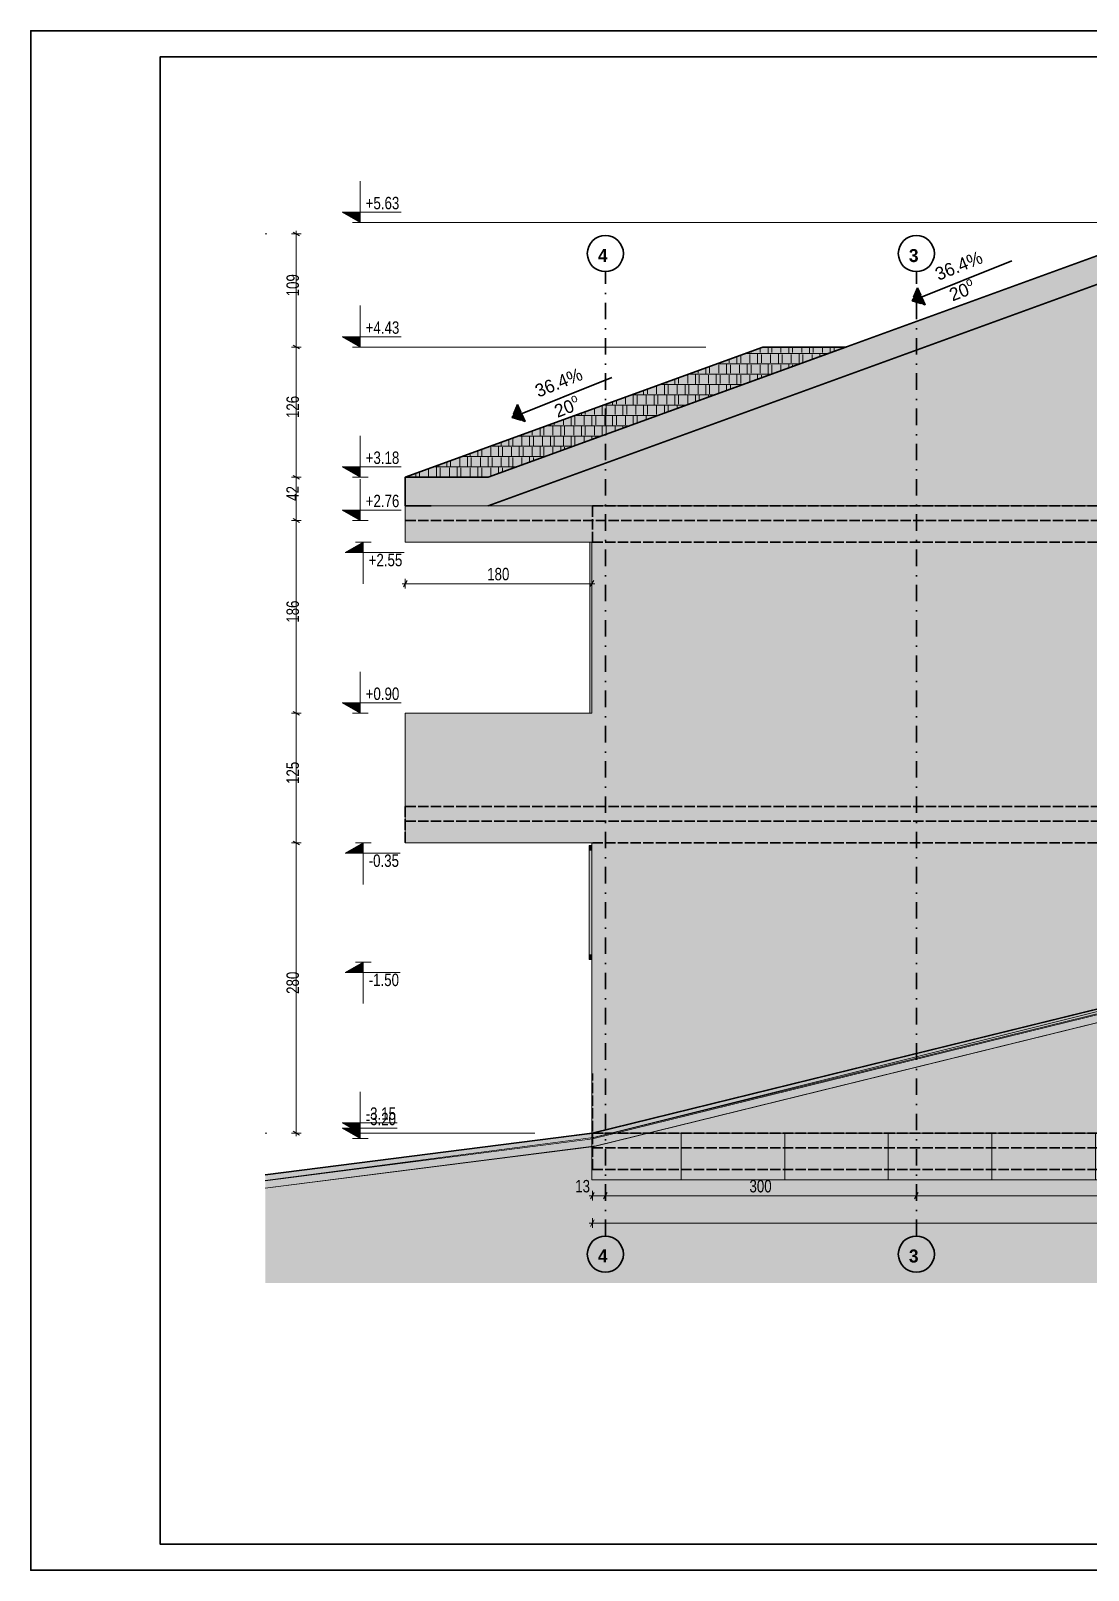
# Model space of a CAD drawing. Header units: millimetres. Extents: x -440 to 2671, y 0 to 297.
# Drawn here: x 1332.7 to 1536.8, y 0 to 297 of the extents above; entities that cross this region are included whole.
import ezdxf

# ---------------------------------------------------------------- set-up
doc = ezdxf.new("R2010")
doc.units = ezdxf.units.MM
doc.header["$MEASUREMENT"] = 0
doc.linetypes.add('- Осеви линии', pattern=[6.702778, 3.175, -1.763889, 0, -1.763889])
doc.linetypes.add('- Скирити линии', pattern=[2.45, 2, -0.45])
for name, color, linetype, lineweight, true_color in [('1', 7, 'Continuous', 13, 0x2b2b2b), ('142', 7, 'Continuous', 35, 0x2a2a2a), ('162', 7, 'Continuous', 15, 0xaaaaaa), ('181', 7, 'Continuous', 0, 0xf2eee3), ('46', 7, 'Continuous', 35, 0x4e4e4e), ('61', 7, 'Continuous', 20, 0x6a6a6a), ('65', 7, 'Continuous', 20, 0x4e4e4e), ('85', 7, 'Continuous', 20, 0x404040), ('87', 7, 'Continuous', 20, 0x6a6a6a), ('88', 7, 'Continuous', 20, 0x5e5e5e), ('89', 7, 'Continuous', 20, 0x111111)]:
    doc.layers.add(name, color=color, linetype=linetype, lineweight=lineweight, true_color=true_color)
doc.layers.add('164', color=255, linetype='Continuous', lineweight=15)
doc.layers.add('41', color=7, linetype='Continuous', lineweight=35)
doc.layers.add('RGB colored ARCHICAD elements', color=7, linetype='Continuous')
doc.styles.add('GENERATED_STYLE_4', font='GOTHIC.TTF')
doc.styles.add('GENERATED_STYLE_5', font='GOTHICB.TTF')
doc.styles.add('GENERATED_STYLE_6', font='GOTHIC.TTF')

# ---------------------------------------------------------------- blocks, each defined once
blk = doc.blocks.new('*X26')
at = {"layer": '1', "color": 250, "linetype": 'Continuous', "lineweight": 13, "true_color": 0x2a2a2a}
for p, q in [((144.28, 234.74), (137.91, 234.74)), ((138.28, 234.74), (138.28, 234.88)), ((139.02, 234.92), (139.02, 235.15)), ((140.28, 232.75), (140.28, 234.74)), ((140.78, 234.92), (140.78, 235.79)), ((142.28, 234.74), (142.28, 235.97)), ((143.02, 234.92), (143.02, 235.97)), ((152.28, 234.74), (144.28, 234.74)), ((144.28, 234.74), (144.28, 232.75)), ((144.78, 234.92), (144.78, 235.97)), ((146.28, 234.74), (146.28, 235.97)), ((147.02, 234.92), (147.02, 235.97)), ((148.28, 232.75), (148.28, 234.74)), ((148.78, 234.92), (148.78, 235.97)), ((150.28, 234.74), (150.28, 235.97)), ((151.02, 234.92), (151.02, 235.97)), ((153.91, 234.74), (152.28, 234.74)), ((152.28, 234.74), (152.28, 234.15)), ((152.78, 234.92), (152.78, 235.97)), ((154.28, 234.88), (154.28, 235.97)), ((155.02, 235.15), (155.02, 235.97)), ((156.78, 235.79), (156.78, 235.97)), ((130.28, 230.76), (130.28, 231.97)), ((131.02, 230.93), (131.02, 232.24)), ((132.44, 232.75), (136.28, 232.75)), ((132.78, 230.93), (132.78, 232.58)), ((133.02, 232.92), (133.02, 232.97)), ((134.28, 230.76), (134.28, 232.75)), ((134.78, 232.92), (134.78, 233.61)), ((135.02, 230.93), (135.02, 232.58)), ((136.28, 234.15), (136.28, 232.75)), ((136.28, 232.75), (144.28, 232.75)), ((136.78, 230.93), (136.78, 232.58)), ((137.02, 232.92), (137.02, 234.42)), ((138.28, 230.76), (138.28, 232.75)), ((138.78, 232.92), (138.78, 234.57)), ((139.02, 230.93), (139.02, 232.58)), ((140.78, 230.93), (140.78, 232.58)), ((141.02, 232.92), (141.02, 234.57)), ((142.28, 230.76), (142.28, 232.75)), ((142.78, 232.92), (142.78, 234.57)), ((143.02, 230.93), (143.02, 232.58)), ((144.28, 232.75), (148.44, 232.75)), ((144.78, 231.42), (144.78, 232.58)), ((145.02, 232.92), (145.02, 234.57)), ((146.28, 231.97), (146.28, 232.75)), ((146.78, 232.92), (146.78, 234.57)), ((147.02, 232.24), (147.02, 232.58)), ((149.02, 232.97), (149.02, 234.57)), ((150.78, 233.61), (150.78, 234.57)), ((153.02, 234.42), (153.02, 234.57)), ((121.5, 228.77), (128.28, 228.77)), ((122.28, 226.78), (122.28, 228.77)), ((122.78, 228.94), (122.78, 229.24)), ((124.28, 228.77), (124.28, 229.78)), ((125.02, 228.94), (125.02, 230.05)), ((126.28, 226.78), (126.28, 228.77)), ((126.78, 228.94), (126.78, 230.59)), ((128.28, 230.76), (126.97, 230.76)), ((136.28, 230.76), (128.28, 230.76)), ((128.28, 230.76), (128.28, 228.77)), ((128.28, 228.77), (136.28, 228.77)), ((128.78, 230.93), (128.78, 231.42)), ((129.02, 228.94), (129.02, 230.59)), ((130.28, 226.78), (130.28, 228.77)), ((130.78, 228.94), (130.78, 230.59)), ((132.28, 228.77), (132.28, 230.76)), ((133.02, 228.94), (133.02, 230.59)), ((134.28, 227.6), (134.28, 228.77)), ((134.78, 228.94), (134.78, 230.59)), ((142.97, 230.76), (136.28, 230.76)), ((136.28, 230.76), (136.28, 228.77)), ((136.28, 228.77), (137.5, 228.77)), ((137.02, 228.94), (137.02, 230.59)), ((138.78, 229.24), (138.78, 230.59)), ((140.28, 229.78), (140.28, 230.76)), ((141.02, 230.05), (141.02, 230.59)), ((114.78, 224.96), (114.78, 226.33)), ((120.28, 226.78), (116.04, 226.78)), ((116.28, 224.79), (116.28, 226.78)), ((116.78, 226.95), (116.78, 227.05)), ((117.02, 224.96), (117.02, 226.61)), ((118.28, 226.78), (118.28, 227.6)), ((118.78, 224.96), (118.78, 226.61)), ((119.02, 226.95), (119.02, 227.87)), ((128.28, 226.78), (120.28, 226.78)), ((120.28, 226.78), (120.28, 224.79)), ((120.78, 226.95), (120.78, 228.51)), ((121.02, 224.96), (121.02, 226.61)), ((122.78, 224.96), (122.78, 226.61)), ((123.02, 226.95), (123.02, 228.6)), ((124.28, 224.79), (124.28, 226.78)), ((124.78, 226.95), (124.78, 228.6)), ((125.02, 224.96), (125.02, 226.61)), ((126.78, 224.96), (126.78, 226.61)), ((127.02, 226.95), (127.02, 228.6)), ((132.04, 226.78), (128.28, 226.78)), ((128.28, 226.78), (128.28, 225.42)), ((128.78, 226.95), (128.78, 228.6)), ((129.02, 225.69), (129.02, 226.61)), ((130.78, 226.33), (130.78, 226.61)), ((131.02, 226.95), (131.02, 228.6)), ((132.78, 227.05), (132.78, 228.6)), ((135.02, 227.87), (135.02, 228.6)), ((136.78, 228.51), (136.78, 228.6)), ((112.28, 222.8), (105.1, 222.8)), ((106.28, 222.8), (106.28, 223.23)), ((107.02, 222.97), (107.02, 223.5)), ((108.28, 220.81), (108.28, 222.8)), ((108.78, 222.97), (108.78, 224.14)), ((110.28, 222.8), (110.28, 224.69)), ((110.57, 224.79), (112.28, 224.79)), ((111.02, 222.97), (111.02, 224.62)), ((112.28, 225.42), (112.28, 224.79)), ((112.28, 224.79), (120.28, 224.79)), ((120.28, 222.8), (112.28, 222.8)), ((112.28, 222.8), (112.28, 220.81)), ((112.78, 222.97), (112.78, 224.62)), ((113.02, 224.96), (113.02, 225.69)), ((114.28, 222.8), (114.28, 224.79)), ((115.02, 222.97), (115.02, 224.62)), ((116.28, 221.05), (116.28, 222.8)), ((116.78, 222.97), (116.78, 224.62)), ((118.28, 222.8), (118.28, 224.79)), ((119.02, 222.97), (119.02, 224.62)), ((120.28, 224.79), (126.57, 224.79)), ((121.1, 222.8), (120.28, 222.8)), ((120.28, 222.8), (120.28, 222.5)), ((120.78, 222.97), (120.78, 224.62)), ((122.28, 223.23), (122.28, 224.79)), ((123.02, 223.5), (123.02, 224.62)), ((124.78, 224.14), (124.78, 224.62)), ((126.28, 224.69), (126.28, 224.79)), ((98.28, 218.82), (98.28, 220.32)), ((99.02, 218.99), (99.02, 220.59)), ((99.63, 220.81), (104.28, 220.81)), ((100.28, 220.81), (100.28, 221.05)), ((100.78, 218.99), (100.78, 220.64)), ((101.02, 220.98), (101.02, 221.32)), ((102.28, 218.82), (102.28, 220.81)), ((102.78, 220.98), (102.78, 221.96)), ((103.02, 218.99), (103.02, 220.64)), ((104.28, 222.5), (104.28, 220.81)), ((104.28, 220.81), (112.28, 220.81)), ((104.78, 218.99), (104.78, 220.64)), ((105.02, 220.98), (105.02, 222.63)), ((106.28, 218.82), (106.28, 220.81)), ((106.78, 220.98), (106.78, 222.63)), ((107.02, 218.99), (107.02, 220.64)), ((108.78, 218.99), (108.78, 220.64)), ((109.02, 220.98), (109.02, 222.63)), ((110.28, 218.86), (110.28, 220.81)), ((110.78, 220.98), (110.78, 222.63)), ((111.02, 219.13), (111.02, 220.64)), ((112.28, 220.81), (115.63, 220.81)), ((112.78, 219.77), (112.78, 220.64)), ((113.02, 220.98), (113.02, 222.63)), ((114.28, 220.32), (114.28, 220.81)), ((114.78, 220.98), (114.78, 222.63)), ((115.02, 220.59), (115.02, 220.64)), ((117.02, 221.32), (117.02, 222.63)), ((118.78, 221.96), (118.78, 222.63)), ((88.69, 216.83), (96.28, 216.83)), ((90.28, 214.84), (90.28, 216.83)), ((90.78, 217), (90.78, 217.59)), ((92.28, 216.83), (92.28, 218.14)), ((93.02, 217), (93.02, 218.41)), ((96.28, 218.82), (94.16, 218.82)), ((94.28, 218.82), (94.28, 218.86)), ((94.28, 214.84), (94.28, 216.83)), ((94.78, 217), (94.78, 218.65)), ((95.02, 218.99), (95.02, 219.13)), ((104.28, 218.82), (96.28, 218.82)), ((96.28, 218.82), (96.28, 216.83)), ((96.28, 216.83), (104.28, 216.83)), ((96.78, 218.99), (96.78, 219.77)), ((97.02, 217), (97.02, 218.65)), ((98.28, 214.84), (98.28, 216.83)), ((98.78, 217), (98.78, 218.65)), ((100.28, 216.83), (100.28, 218.82)), ((101.02, 217), (101.02, 218.65)), ((102.28, 215.95), (102.28, 216.83)), ((102.78, 217), (102.78, 218.65)), ((110.16, 218.82), (104.28, 218.82)), ((104.28, 218.82), (104.28, 216.83)), ((104.28, 216.83), (104.69, 216.83)), ((105.02, 217), (105.02, 218.65)), ((106.78, 217.59), (106.78, 218.65)), ((108.28, 218.14), (108.28, 218.82)), ((109.02, 218.41), (109.02, 218.65)), ((81.02, 213.02), (81.02, 214.04)), ((82.78, 213.02), (82.78, 214.67)), ((88.28, 214.84), (83.22, 214.84)), ((84.28, 212.85), (84.28, 214.84)), ((84.78, 215.01), (84.78, 215.41)), ((85.02, 213.02), (85.02, 214.67)), ((86.28, 214.84), (86.28, 215.95)), ((86.78, 213.02), (86.78, 214.67)), ((87.02, 215.01), (87.02, 216.22)), ((96.28, 214.84), (88.28, 214.84)), ((88.28, 214.84), (88.28, 212.85)), ((88.78, 215.01), (88.78, 216.66)), ((89.02, 213.02), (89.02, 214.67)), ((90.78, 213.02), (90.78, 214.67)), ((91.02, 215.01), (91.02, 216.66)), ((92.28, 212.85), (92.28, 214.84)), ((92.78, 215.01), (92.78, 216.66)), ((93.02, 213.02), (93.02, 214.67)), ((94.78, 213.22), (94.78, 214.67)), ((95.02, 215.01), (95.02, 216.66)), ((99.22, 214.84), (96.28, 214.84)), ((96.28, 214.84), (96.28, 213.77)), ((96.78, 215.01), (96.78, 216.66)), ((97.02, 214.04), (97.02, 214.67)), ((99.02, 215.01), (99.02, 216.66)), ((100.78, 215.41), (100.78, 216.66)), ((103.02, 216.22), (103.02, 216.66)), ((72.78, 211.03), (72.78, 211.04)), ((74.28, 210.86), (74.28, 211.59)), ((75.02, 211.03), (75.02, 211.85)), ((76.78, 211.03), (76.78, 212.5)), ((77.75, 212.85), (80.28, 212.85)), ((78.28, 210.86), (78.28, 212.85)), ((78.78, 213.02), (78.78, 213.22)), ((79.02, 211.03), (79.02, 212.68)), ((80.28, 213.77), (80.28, 212.85)), ((80.28, 212.85), (88.28, 212.85)), ((80.78, 211.03), (80.78, 212.68)), ((82.28, 210.86), (82.28, 212.85)), ((83.02, 211.03), (83.02, 212.68)), ((84.78, 211.03), (84.78, 212.68)), ((86.28, 210.86), (86.28, 212.85)), ((87.02, 211.03), (87.02, 212.68)), ((88.28, 212.85), (93.75, 212.85)), ((88.78, 211.04), (88.78, 212.68)), ((90.28, 211.59), (90.28, 212.85)), ((91.02, 211.85), (91.02, 212.68)), ((92.78, 212.5), (92.78, 212.68))]:
    blk.add_line(p, q, dxfattribs=at)

msp = doc.modelspace()

# ---------------------------------------------------------------- hatches: boundary and pattern name
at = {"linetype": 'Continuous', "lineweight": 0, "true_color": 0xffffff}
for points in [[(1664.89, 139.34), (1441.06, 84.36), (1441.12, 83.43), (1681.18, 142.4), (1731.35, 142.4), (1731.35, 143.32), (1681.09, 143.32)], [(1377.99, 55.41), (1731.35, 55.41), (1731.35, 140.82), (1681.79, 140.82), (1441.84, 81.86), (1377.99, 73.72)], [(1441.06, 84.36), (1377.99, 76.26), (1377.99, 75.18), (1441.36, 83.46), (1664.89, 139.34)]]:
    msp.add_hatch(color=7, dxfattribs=at).paths.add_polyline_path(points)
at = {"layer": '142', "linetype": 'Continuous', "lineweight": 35, "true_color": 0x2a2a2a}
msp.add_hatch(color=250, dxfattribs=at).paths.add_polyline_path([(1441.12, 83.24), (1377.99, 75.14), (1377.99, 73.71), (1441.49, 81.75), (1680.54, 140.51), (1654.47, 135.66)])
at = {"layer": '162', "linetype": 'Continuous', "lineweight": 15, "true_color": 0x2a2a2a}
for points in [[(1503.89, 247.43), (1502.85, 244.93), (1505.36, 244.14)], [(1426.67, 224.9), (1425.63, 222.4), (1428.14, 221.61)]]:
    msp.add_hatch(color=250, dxfattribs=at).paths.add_polyline_path(points)
at = {"layer": '181', "linetype": 'Continuous', "lineweight": 0, "true_color": 0xf2eee3}
msp.add_hatch(color=7, dxfattribs=at).paths.add_polyline_path([(1421.02, 205.32), (1691.02, 205.32), (1556.02, 254.46)])
at = {"layer": '85', "linetype": 'Continuous', "lineweight": 20, "true_color": 0x2a2a2a}
for points in [[(1396.32, 259.99), (1396.32, 261.99), (1392.86, 261.99)], [(1396.32, 235.97), (1396.32, 237.97), (1392.86, 237.97)], [(1396.32, 210.86), (1396.32, 212.86), (1392.86, 212.86)], [(1396.32, 202.52), (1396.32, 204.52), (1392.86, 204.52)], [(1396.9, 198.32), (1393.44, 196.32), (1396.9, 196.32)], [(1396.32, 165.32), (1396.32, 167.32), (1392.86, 167.32)], [(1396.9, 140.32), (1393.44, 138.32), (1396.9, 138.32)], [(1396.9, 117.32), (1393.44, 115.32), (1396.9, 115.32)], [(1396.32, 84.32), (1396.32, 86.32), (1392.86, 86.32)], [(1396.32, 83.28), (1396.32, 85.28), (1392.86, 85.28)]]:
    msp.add_hatch(color=250, dxfattribs=at).paths.add_polyline_path(points)
at = {"layer": '89', "linetype": 'Continuous', "lineweight": 20, "true_color": 0x222222}
h = msp.add_hatch(dxfattribs=at)
h.set_pattern_fill('GRID_100X100_0001', color=250, style=0, pattern_type=2)
h.set_pattern_definition([(180, (2818.227, 147.324), (0, 20), []), (90, (2818.227, 147.324), (20, 0), [])])
h.paths.add_polyline_path([(1441.02, 75.32), (1681.02, 75.32), (1681.02, 84.32), (1441.02, 84.32)])
at = {"layer": 'RGB colored ARCHICAD elements', "linetype": 'Continuous', "lineweight": 0, "true_color": 0xccbeac}
for points in [[(1421.02, 210.86), (1421.02, 208.94), (1556.02, 258.08), (1556.02, 259.99)], [(1421.02, 208.3), (1556.02, 257.44), (1556.02, 258.08), (1421.02, 208.94)], [(1421.02, 205.32), (1556.02, 254.46), (1556.02, 257.44), (1421.02, 208.3)], [(1421.02, 210.86), (1405.02, 210.86), (1405.02, 208.94), (1421.02, 208.94)], [(1405.02, 208.94), (1405.02, 208.3), (1421.02, 208.3), (1421.02, 208.94)], [(1421.02, 208.3), (1405.02, 208.3), (1405.02, 205.32), (1421.02, 205.32)]]:
    msp.add_hatch(color=9, dxfattribs=at).paths.add_polyline_path(points)
at = {"layer": 'RGB colored ARCHICAD elements', "linetype": 'Continuous', "lineweight": 0, "true_color": 0x7a7878}
msp.add_hatch(color=8, dxfattribs=at).paths.add_polyline_path([(1405.02, 210.86), (1421.02, 210.86), (1490.02, 235.97), (1474.02, 235.97)])
at = {"layer": 'RGB colored ARCHICAD elements', "linetype": 'Continuous', "lineweight": 0, "true_color": 0xf2eee3}
for points in [[(1405.02, 198.32), (1410.02, 198.32), (1410.02, 205.32), (1405.02, 205.32)], [(1410.02, 198.32), (1441.02, 198.32), (1441.02, 205.32), (1410.02, 205.32)], [(1441.02, 205.32), (1441.02, 147.32), (1446.02, 147.32), (1446.02, 205.32)], [(1446.02, 198.32), (1501.02, 198.32), (1501.02, 202.52), (1506.02, 202.52), (1506.02, 198.32), (1604.07, 198.32), (1604.07, 202.52), (1609.07, 202.52), (1609.07, 198.32), (1676.02, 198.32), (1676.02, 205.32), (1446.02, 205.32)], [(1501.02, 202.52), (1501.02, 147.32), (1506.02, 147.32), (1506.02, 202.52)], [(1446.02, 198.32), (1446.02, 147.32), (1501.02, 147.32), (1501.02, 198.32)], [(1565.07, 198.32), (1506.02, 198.32), (1506.02, 147.32), (1565.07, 147.32)], [(1408.22, 147.32), (1408.22, 165.32), (1405.02, 165.32), (1405.02, 147.32)], [(1441.02, 165.32), (1408.22, 165.32), (1408.22, 147.32), (1441.02, 147.32)], [(1410.02, 147.32), (1405.02, 147.32), (1405.02, 140.32), (1410.02, 140.32)], [(1410.02, 140.32), (1441.02, 140.32), (1441.02, 147.32), (1410.02, 147.32)], [(1441.02, 147.32), (1441.02, 84.32), (1446.02, 84.32), (1446.02, 147.32)], [(1676.02, 147.32), (1446.02, 147.32), (1446.02, 140.32), (1501.02, 140.32), (1501.02, 144.52), (1506.02, 144.52), (1506.02, 140.32), (1604.07, 140.32), (1604.07, 144.52), (1609.07, 144.52), (1609.07, 140.32), (1676.02, 140.32)], [(1501.02, 144.52), (1501.02, 84.32), (1506.02, 84.32), (1506.02, 144.52)], [(1446.02, 140.32), (1446.02, 84.32), (1501.02, 84.32), (1501.02, 140.32)], [(1506.02, 84.32), (1604.07, 84.32), (1604.07, 140.32), (1506.02, 140.32)]]:
    msp.add_hatch(color=7, dxfattribs=at).paths.add_polyline_path(points)
at = {"layer": 'RGB colored ARCHICAD elements', "linetype": 'Continuous', "lineweight": 0, "true_color": 0x4e4e49}
for points in [[(1441.02, 198.32), (1440.64, 198.32), (1440.64, 165.32), (1441.02, 165.32)], [(1440.52, 138.82), (1441.02, 138.82), (1441.02, 139.82), (1440.52, 139.82)], [(1440.52, 118.82), (1441.02, 118.82), (1441.02, 138.82), (1440.52, 138.82)], [(1440.52, 117.82), (1441.02, 117.82), (1441.02, 118.82), (1440.52, 118.82)]]:
    msp.add_hatch(color=251, dxfattribs=at).paths.add_polyline_path(points)
at = {"layer": 'RGB colored ARCHICAD elements', "linetype": 'Continuous', "lineweight": 0, "true_color": 0x7f7f7f}
msp.add_hatch(color=8, dxfattribs=at).paths.add_polyline_path([(1441.02, 75.32), (1681.02, 75.32), (1681.02, 84.32), (1441.02, 84.32)])

# ---------------------------------------------------------------- linework, layer by layer
at = {"layer": '1', "color": 250, "linetype": 'Continuous', "lineweight": 13, "true_color": 0x2a2a2a, "flags": 128}
for points in [[(1421.02, 205.32), (1556.02, 254.46), (1691.02, 205.32)], [(1503.89, 247.43), (1502.85, 244.93), (1505.36, 244.14)], [(1426.67, 224.9), (1425.63, 222.4), (1428.14, 221.61)]]:
    msp.add_lwpolyline(points, close=True, dxfattribs=at)
for points in [[(1731.35, 142.4), (1681.18, 142.4), (1441.12, 83.43), (1441.06, 84.36), (1664.89, 139.34), (1681.09, 143.32), (1731.35, 143.32)], [(1731.35, 140.82), (1681.79, 140.82), (1441.84, 81.86), (1377.99, 73.72)], [(1377.99, 73.71), (1441.49, 81.75), (1680.54, 140.51), (1654.47, 135.66), (1441.12, 83.24), (1377.99, 75.14)], [(1377.99, 75.18), (1441.36, 83.46), (1664.89, 139.34), (1441.06, 84.36), (1377.99, 76.26)]]:
    msp.add_lwpolyline(points, dxfattribs=at)
at = {"layer": '164', "color": 250, "linetype": 'Continuous', "lineweight": 15, "true_color": 0x2a2a2a}
for p, q in [((1405.02, 198.32), (1405.02, 205.32)), ((1441.02, 205.32), (1410.02, 205.32)), ((1676.02, 205.32), (1446.02, 205.32)), ((1410.02, 198.32), (1405.02, 198.32)), ((1441.02, 198.32), (1410.02, 198.32)), ((1405.02, 140.32), (1405.02, 147.32)), ((1410.02, 140.32), (1405.02, 140.32)), ((1410.02, 140.32), (1441.02, 140.32))]:
    msp.add_line(p, q, dxfattribs=at)
at = {"layer": '41', "linetype": 'Continuous', "lineweight": 35}
for p, q in [((1421.02, 210.86), (1556.02, 259.99)), ((1556.02, 254.46), (1421.02, 205.32)), ((1474.02, 235.97), (1405.02, 210.86)), ((1421.02, 210.86), (1490.02, 235.97)), ((1490.02, 235.97), (1474.02, 235.97)), ((1405.02, 210.86), (1421.02, 210.86)), ((1405.02, 210.86), (1405.02, 208.94)), ((1405.02, 208.94), (1405.02, 208.3)), ((1405.02, 208.3), (1405.02, 205.32)), ((1410.02, 205.32), (1405.02, 205.32))]:
    msp.add_line(p, q, dxfattribs=at)
at = {"layer": '41', "color": 7, "linetype": 'Continuous', "lineweight": 35, "flags": 128}
for points in [[(1752.74, 297), (1332.74, 297), (1332.74, 0), (1752.74, 0)], [(1747.74, 292), (1357.74, 292), (1357.74, 5), (1747.74, 5)]]:
    msp.add_lwpolyline(points, close=True, dxfattribs=at)
at = {"layer": '41', "color": 250, "linetype": 'Continuous', "lineweight": 35, "true_color": 0x2a2a2a, "flags": 128}
for points in [[(1522.08, 252.63), (1502.85, 244.93)], [(1444.86, 230.1), (1425.63, 222.4)], [(1377.99, 76.25), (1441.12, 84.32), (1681.12, 143.32), (1731.35, 143.32)]]:
    msp.add_lwpolyline(points, dxfattribs=at)
at = {"layer": '41', "color": 250, "linetype": '- Осеви линии', "lineweight": 35, "true_color": 0x2a2a2a, "flags": 128}
for points in [[(1443.63, 64.48), (1443.63, 250.53)], [(1503.65, 64.48), (1503.65, 250.53)]]:
    msp.add_lwpolyline(points, dxfattribs=at)
at = {"layer": '41', "color": 250, "linetype": '- Скирити линии', "lineweight": 35, "true_color": 0x2a2a2a, "flags": 128}
for points in [[(1503.89, 247.43), (1502.85, 244.93), (1505.36, 244.14)], [(1426.67, 224.9), (1425.63, 222.4), (1428.14, 221.61)]]:
    msp.add_lwpolyline(points, close=True, dxfattribs=at)
for points in [[(1441.12, 205.32), (1691.02, 205.32)], [(1441.12, 198.32), (1441.12, 205.32)], [(1405.02, 202.52), (1681.02, 202.52)], [(1441.12, 198.32), (1681.12, 198.32)], [(1405.02, 147.32), (1681.12, 147.32)], [(1405.02, 147.32), (1405.02, 140.32)], [(1405.02, 144.52), (1681.12, 144.52)], [(1441.12, 140.32), (1679.13, 140.32)], [(1441.12, 77.32), (1441.12, 95.86)], [(1441.12, 84.32), (1681.12, 84.32)], [(1441.12, 81.52), (1681.12, 81.52)], [(1441.12, 77.32), (1681.12, 77.32)]]:
    msp.add_lwpolyline(points, dxfattribs=at)
at = {"layer": '41', "color": 250, "linetype": 'Continuous', "lineweight": 35, "true_color": 0x2a2a2a}
for centre in [(1443.63, 254.01), (1503.65, 254.01), (1443.63, 60.99), (1503.65, 60.99)]:
    msp.add_circle(centre, 3.48, dxfattribs=at)
at = {"layer": '61', "linetype": 'Continuous', "lineweight": 20}
for p, q in [((1440.64, 165.32), (1440.64, 198.32)), ((1440.52, 138.82), (1440.52, 139.82)), ((1441.02, 139.82), (1440.52, 139.82)), ((1440.52, 118.82), (1440.52, 138.82)), ((1440.52, 117.82), (1440.52, 118.82)), ((1441.02, 117.82), (1440.52, 117.82))]:
    msp.add_line(p, q, dxfattribs=at)
at = {"layer": '85', "linetype": 'Continuous', "lineweight": 20}
for p, q in [((1396.32, 259.99), (1396.32, 267.99)), ((1396.32, 259.99), (1392.86, 261.99)), ((1392.86, 261.99), (1396.32, 261.99)), ((1396.32, 261.99), (1404.2, 261.99)), ((1383.97, 257.81), (1383.97, 258.42)), ((1396.32, 259.99), (1394.82, 259.99)), ((1396.32, 259.99), (1545.02, 259.99)), ((1378.29, 257.81), (1377.99, 257.81)), ((1384.91, 257.81), (1383.04, 257.81)), ((1384.6, 257.45), (1383.35, 258.17)), ((1383.97, 235.97), (1383.97, 257.81)), ((1396.32, 235.97), (1396.32, 243.97)), ((1396.32, 235.97), (1392.86, 237.97)), ((1392.86, 237.97), (1396.32, 237.97)), ((1396.32, 237.97), (1404.2, 237.97)), ((1384.91, 235.97), (1383.04, 235.97)), ((1383.35, 236.33), (1384.6, 235.61)), ((1383.97, 210.86), (1383.97, 235.97)), ((1396.32, 235.97), (1394.82, 235.97)), ((1396.32, 235.97), (1463.02, 235.97)), ((1396.32, 210.86), (1396.32, 218.86)), ((1383.35, 211.22), (1384.6, 210.5)), ((1396.32, 210.86), (1392.86, 212.86)), ((1392.86, 212.86), (1396.32, 212.86)), ((1396.32, 212.86), (1404.2, 212.86)), ((1384.91, 210.86), (1383.04, 210.86)), ((1383.97, 202.52), (1383.97, 210.86)), ((1396.32, 210.86), (1394.82, 210.86)), ((1396.32, 210.86), (1397.82, 210.86)), ((1396.32, 202.52), (1396.32, 210.52)), ((1384.91, 202.52), (1383.04, 202.52)), ((1383.35, 202.88), (1384.6, 202.16)), ((1383.97, 165.32), (1383.97, 202.52)), ((1396.32, 202.52), (1392.86, 204.52)), ((1392.86, 204.52), (1396.32, 204.52)), ((1396.32, 202.52), (1394.82, 202.52)), ((1396.32, 204.52), (1404.2, 204.52)), ((1396.32, 202.52), (1397.82, 202.52)), ((1396.9, 198.32), (1393.44, 196.32)), ((1393.44, 196.32), (1396.9, 196.32)), ((1396.9, 198.32), (1395.4, 198.32)), ((1396.9, 198.32), (1398.4, 198.32)), ((1396.9, 198.32), (1396.9, 190.32)), ((1396.9, 196.32), (1404.79, 196.32)), ((1404.41, 190.33), (1405.02, 190.33)), ((1405.38, 190.96), (1404.66, 189.71)), ((1405.02, 189.4), (1405.02, 191.27)), ((1405.02, 190.33), (1441.02, 190.33)), ((1440.66, 189.71), (1441.38, 190.96)), ((1441.02, 189.4), (1441.02, 191.27)), ((1441.02, 190.33), (1441.63, 190.33)), ((1396.32, 165.32), (1396.32, 173.32)), ((1396.32, 165.32), (1392.86, 167.32)), ((1392.86, 167.32), (1396.32, 167.32)), ((1396.32, 167.32), (1404.2, 167.32)), ((1384.91, 165.32), (1383.04, 165.32)), ((1383.35, 165.68), (1384.6, 164.96)), ((1383.97, 140.32), (1383.97, 165.32)), ((1396.32, 165.32), (1394.82, 165.32)), ((1396.32, 165.32), (1397.82, 165.32)), ((1384.91, 140.32), (1383.04, 140.32)), ((1383.35, 140.68), (1384.6, 139.96)), ((1383.97, 84.32), (1383.97, 140.32)), ((1396.9, 140.32), (1393.44, 138.32)), ((1396.9, 140.32), (1395.4, 140.32)), ((1396.9, 140.32), (1398.4, 140.32)), ((1396.9, 140.32), (1396.9, 132.32)), ((1393.44, 138.32), (1396.9, 138.32)), ((1396.9, 138.32), (1404.03, 138.32)), ((1396.9, 117.32), (1393.44, 115.32)), ((1396.9, 117.32), (1395.4, 117.32)), ((1396.9, 117.32), (1398.4, 117.32)), ((1396.9, 117.32), (1396.9, 109.32)), ((1393.44, 115.32), (1396.9, 115.32)), ((1396.9, 115.32), (1404.03, 115.32)), ((1396.32, 84.32), (1396.32, 92.32)), ((1396.32, 83.28), (1396.32, 91.28)), ((1396.32, 84.32), (1392.86, 86.32)), ((1392.86, 86.32), (1396.32, 86.32)), ((1396.32, 86.32), (1403.44, 86.32)), ((1378.29, 84.32), (1377.99, 84.32)), ((1384.91, 84.32), (1383.04, 84.32)), ((1383.35, 84.68), (1384.6, 83.96)), ((1383.97, 83.71), (1383.97, 84.32)), ((1396.32, 83.28), (1392.86, 85.28)), ((1392.86, 85.28), (1396.32, 85.28)), ((1396.32, 84.32), (1394.82, 84.32)), ((1396.32, 83.28), (1394.82, 83.28)), ((1396.32, 85.28), (1403.44, 85.28)), ((1396.32, 84.32), (1430.02, 84.32)), ((1396.32, 83.28), (1397.82, 83.28)), ((1440.51, 72.24), (1441.12, 72.24)), ((1441.48, 72.87), (1440.76, 71.62)), ((1441.12, 71.31), (1441.12, 73.18)), ((1441.12, 72.24), (1443.63, 72.24)), ((1444, 72.87), (1443.27, 71.62)), ((1443.63, 71.31), (1443.63, 73.18)), ((1443.63, 72.24), (1503.65, 72.24)), ((1504.01, 72.87), (1503.29, 71.62)), ((1503.65, 71.31), (1503.65, 73.18)), ((1503.65, 72.24), (1606.65, 72.24)), ((1440.51, 66.97), (1441.12, 66.97)), ((1441.48, 67.59), (1440.76, 66.34)), ((1441.12, 66.03), (1441.12, 67.91)), ((1441.12, 66.97), (1681.12, 66.97))]:
    msp.add_line(p, q, dxfattribs=at)
at = {"layer": '87', "color": 250, "linetype": 'Continuous', "lineweight": 20, "true_color": 0x2a2a2a}
for p, q in [((1405.02, 165.32), (1408.22, 165.32)), ((1405.02, 147.32), (1405.02, 165.32)), ((1408.22, 165.32), (1441.02, 165.32)), ((1501.02, 84.32), (1446.02, 84.32)), ((1604.07, 84.32), (1506.02, 84.32))]:
    msp.add_line(p, q, dxfattribs=at)
at = {"layer": '88', "color": 250, "linetype": 'Continuous', "lineweight": 20, "true_color": 0x2a2a2a}
for p, q in [((1441.02, 205.32), (1446.02, 205.32)), ((1441.02, 165.32), (1441.02, 198.32)), ((1441.02, 84.32), (1441.02, 140.32)), ((1441.02, 84.32), (1446.02, 84.32)), ((1501.02, 84.32), (1506.02, 84.32))]:
    msp.add_line(p, q, dxfattribs=at)
at = {"layer": '89', "color": 250, "linetype": 'Continuous', "lineweight": 20, "true_color": 0x222222}
for q in [(1441.02, 84.32), (1681.02, 75.32)]:
    msp.add_line((1441.02, 75.32), q, dxfattribs=at)

# ---------------------------------------------------------------- block references
at = {"layer": '65', "color": 250, "linetype": 'Continuous', "lineweight": 20, "true_color": 0x2a2a2a}
msp.add_blockref('*X26', (1332.74, 0), dxfattribs=at)

# ---------------------------------------------------------------- texts
at = {"layer": '1', "linetype": 'Continuous', "lineweight": 13, "char_height": 2.4, "attachment_point": 7, "style": 'GENERATED_STYLE_6'}
for s, insert in [('\\A1;{\\W0.800000x;\\pql;\\fCentury Gothic|b0|i0|c0|p34;+5.63}', (1397.37, 262.53)), ('\\A1;{\\W0.800000x;\\pql;\\fCentury Gothic|b0|i0|c0|p34;+4.43}', (1397.37, 238.51)), ('\\A1;{\\W0.800000x;\\pql;\\fCentury Gothic|b0|i0|c0|p34;+3.18}', (1397.37, 213.4)), ('\\A1;{\\W0.800000x;\\pql;\\fCentury Gothic|b0|i0|c0|p34;+2.76}', (1397.37, 205.06)), ('\\A1;{\\W0.800000x;\\pql;\\fCentury Gothic|b0|i0|c0|p34;+2.55}', (1397.95, 193.66)), ('\\A1;{\\W0.800000x;\\pql;\\fCentury Gothic|b0|i0|c0|p34;180}', (1420.82, 190.95)), ('\\A1;{\\W0.800000x;\\pql;\\fCentury Gothic|b0|i0|c0|p34;+0.90}', (1397.37, 167.86)), ('\\A1;{\\W0.800000x;\\pql;\\fCentury Gothic|b0|i0|c0|p34;-0.35}', (1397.95, 135.66)), ('\\A1;{\\W0.800000x;\\pql;\\fCentury Gothic|b0|i0|c0|p34;-1.50}', (1397.95, 112.66)), ('\\A1;{\\W0.800000x;\\pql;\\fCentury Gothic|b0|i0|c0|p34;-3.15}', (1397.37, 86.86)), ('\\A1;{\\W0.800000x;\\pql;\\fCentury Gothic|b0|i0|c0|p34;-3.20}', (1397.37, 85.82)), ('\\A1;{\\W0.800000x;\\pql;\\fCentury Gothic|b0|i0|c0|p34;13}', (1437.81, 72.86)), ('\\A1;{\\W0.800000x;\\pql;\\fCentury Gothic|b0|i0|c0|p34;300}', (1471.44, 72.86))]:
    msp.add_mtext(s, dxfattribs=dict(at, insert=insert))
at = {"layer": '1', "linetype": 'Continuous', "lineweight": 13, "char_height": 2.4, "attachment_point": 7, "rotation": 90, "style": 'GENERATED_STYLE_6'}
for s, insert in [('\\A1;{\\W0.800000x;\\pql;\\fCentury Gothic|b0|i0|c0|p34;109}', (1384.52, 245.76)), ('\\A1;{\\W0.800000x;\\pql;\\fCentury Gothic|b0|i0|c0|p34;126}', (1384.52, 222.28)), ('\\A1;{\\W0.800000x;\\pql;\\fCentury Gothic|b0|i0|c0|p34;42}', (1384.46, 206.31)), ('\\A1;{\\W0.800000x;\\pql;\\fCentury Gothic|b0|i0|c0|p34;186}', (1384.52, 182.79)), ('\\A1;{\\W0.800000x;\\pql;\\fCentury Gothic|b0|i0|c0|p34;125}', (1384.52, 151.69)), ('\\A1;{\\W0.800000x;\\pql;\\fCentury Gothic|b0|i0|c0|p34;280}', (1384.52, 111.19))]:
    msp.add_mtext(s, dxfattribs=dict(at, insert=insert))
at = {"layer": '46', "color": 7, "linetype": 'Continuous', "lineweight": 35, "char_height": 2.5, "attachment_point": 5, "style": 'GENERATED_STYLE_5'}
for s, insert in [('\\A1;{\\pqc;\\fCentury Gothic|b1|i0|c204|p34;4}', (1443.13, 253.65)), ('\\A1;{\\pqc;\\fCentury Gothic|b1|i0|c204|p34;3}', (1503.14, 253.62)), ('\\A1;{\\pqc;\\fCentury Gothic|b1|i0|c204|p34;4}', (1443.13, 60.63)), ('\\A1;{\\pqc;\\fCentury Gothic|b1|i0|c204|p34;3}', (1503.14, 60.6))]:
    msp.add_mtext(s, dxfattribs=dict(at, insert=insert))
at = {"layer": '46', "color": 7, "linetype": 'Continuous', "lineweight": 35, "char_height": 2.5, "attachment_point": 5, "style": 'GENERATED_STYLE_4'}
for s, insert, rotation in [('\\A1;{\\pqc;\\fCentury Gothic|b0|i0|c204|p34;36.4%}', (1511.85, 251.67), 22.0308), ('\\A1;{\\pqc;\\fCentury Gothic|b0|i0|c204|p34;20\\fCentury Gothic|b0|i0|c204|p34;\\A1{\\H.66x;\\Sо^  ;}}', (1512.48, 246.83), 21.1781), ('\\A1;{\\pqc;\\fCentury Gothic|b0|i0|c204|p34;36.4%}', (1434.64, 229.14), 22.0308), ('\\A1;{\\pqc;\\fCentury Gothic|b0|i0|c204|p34;20\\fCentury Gothic|b0|i0|c204|p34;\\A1{\\H.66x;\\Sо^  ;}}', (1436.25, 224.37), 21.1781)]:
    msp.add_mtext(s, dxfattribs=dict(at, insert=insert, rotation=rotation))

doc.saveas('drawing.dxf')
